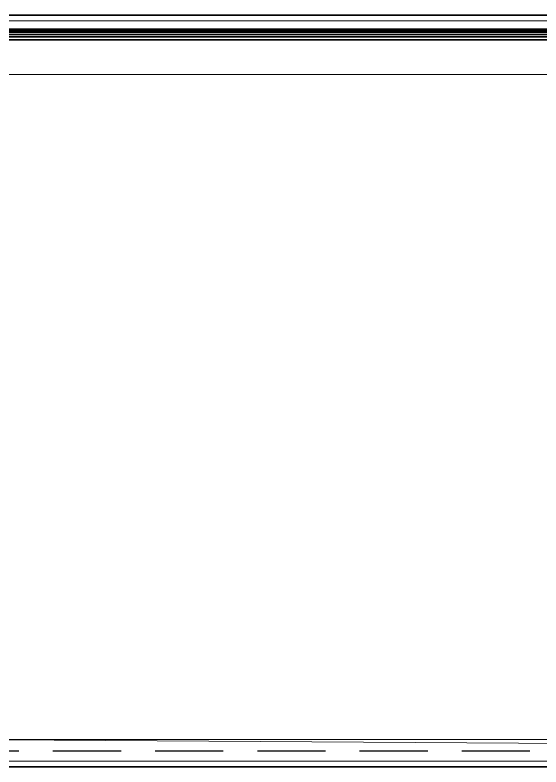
# Model space of a CAD drawing. Header units: millimetres. Extents: x -1 to 2001, y -701 to 1.
# Drawn here: x 1000 to 1490, y -700 to 0 of the extents above; entities that cross this region are included whole.
import ezdxf

# ---------------------------------------------------------------- set-up
doc = ezdxf.new("R2010")
doc.units = ezdxf.units.MM
doc.linetypes.add('NASCOSTA', pattern=[9.525, 6.35, -3.175])
for name, color, linetype in [('IQ_200_2D', 1, 'Continuous'), ('IQ_200_3D', 1, 'Continuous'), ('IQ_204_2D', 7, 'Continuous'), ('IQ_204_3D', 7, 'Continuous')]:
    doc.layers.add(name, color=color, linetype=linetype)

msp = doc.modelspace()

# ---------------------------------------------------------------- linework, layer by layer
at = {"layer": 'IQ_200_2D'}
for p, q in [((0, 0), (2000, 0)), ((2000, -700), (0, -700))]:
    msp.add_line(p, q, dxfattribs=at)
at = {"layer": 'IQ_200_3D', "lineweight": 9, "invisible_edges": 15}
for points in [[(1145, -444, 150), (1139, -433.61, 150), (1124.51, -435.51, 150), (1121, -444, 150)], [(1139, -433.61, 130.13), (1144.59, -440.89, 130.13), (1121, -444, 130.13), (1124.51, -435.51, 130.13)], [(1143.39, -450, 150), (1121, -444, 150), (1122.61, -450, 150), (1129.89, -455.59, 150)], [(1122.61, -450, 130.13), (1143.39, -450, 130.13), (1129.89, -455.59, 130.13)]]:
    msp.add_3dface(points, dxfattribs=at)
at = {"layer": 'IQ_204_2D'}
msp.add_line((0, -13), (2000, -13), dxfattribs=at)
at = {"layer": 'IQ_204_2D', "linetype": 'NASCOSTA', "ltscale": 10}
msp.add_line((940, -685), (2000, -685), dxfattribs=at)
at = {"layer": 'IQ_204_3D', "invisible_edges": 15}
for points in [[(1133.5, -428.11, 130.13), (1139.09, -435.39, 130.13), (1115.5, -438.5, 130.13), (1119.01, -430.01, 130.13)], [(1139.5, -438.5, 150), (1133.5, -428.11, 150), (1119.01, -430.01, 150), (1115.5, -438.5, 150)], [(1137.89, -444.5, 150), (1115.5, -438.5, 150), (1117.11, -444.5, 150), (1124.39, -450.09, 150)], [(1117.11, -444.5, 130.13), (1137.89, -444.5, 130.13), (1124.39, -450.09, 130.13)]]:
    msp.add_3dface(points, dxfattribs=at)

# ---------------------------------------------------------------- meshes
at = {"layer": 'IQ_200_3D'}
mesh = msp.add_polyface(dxfattribs=at)
corners = [(2000, -700, 850), (0, -700, 850), (0, 0, 850), (2000, 0, 850)]
mesh.append_faces([[corners[k] for k in face] for face in [(0, 1, 2, 3)]])
mesh = msp.add_polyface(dxfattribs=at)
corners = [(0, 0, 850), (0, 0, 1000), (2000, 0, 1000), (2000, 0, 850)]
mesh.append_faces([[corners[k] for k in face] for face in [(0, 1, 2, 3)]])
mesh = msp.add_polyface(dxfattribs=at)
corners = [(2000, 0, 1000), (0, 0, 1000), (0, -13, 1000), (2000, -13, 1000)]
mesh.append_faces([[corners[k] for k in face] for face in [(0, 1, 2, 3)]])
at = {"layer": 'IQ_200_3D', "lineweight": 9}
mesh = msp.add_polyface(dxfattribs=at)
corners = [(1994.5, -5.5, 850), (5.5, -5.5, 850), (5.5, -694.5, 850), (55.5, -694.5, 850), (55.5, -55.5, 850), (1944.5, -55.5, 850), (1944.5, -694.5, 850), (1994.5, -694.5, 850)]
mesh.append_faces([[corners[k] for k in face] for face in [(4, 1, 2, 3)]], dxfattribs={"vtx0": -1})
mesh.append_faces([[corners[k] for k in face] for face in [(7, 0, 5, 6)]], dxfattribs={"vtx1": -1})
mesh.append_faces([[corners[k] for k in face] for face in [(4, 5, 0, 1)]], dxfattribs={"vtx1": -1, "vtx3": -1})
mesh = msp.add_polyface(dxfattribs=at)
corners = [(1994.5, -694.5, 150), (5.5, -694.5, 150), (5.5, -5.5, 150), (1994.5, -5.5, 150)]
mesh.append_faces([[corners[k] for k in face] for face in [(0, 1, 2, 3)]])
mesh = msp.add_polyface(dxfattribs=at)
corners = [(1994.5, -5.5, 850), (1994.5, -5.5, 150), (5.5, -5.5, 150), (5.5, -5.5, 850)]
mesh.append_faces([[corners[k] for k in face] for face in [(0, 1, 2, 3)]])
at = {"layer": 'IQ_200_3D'}
mesh = msp.add_polyface(dxfattribs=at)
corners = [(2000, -23, 900), (2000, -20.41, 900.34), (2000, -18, 901.34), (2000, -15.93, 902.93), (2000, -14.34, 905), (2000, -13.34, 907.41), (2000, -13, 910), (0, -13, 910), (0, -13.34, 907.41), (0, -14.34, 905), (0, -15.93, 902.93), (0, -18, 901.34), (0, -20.41, 900.34), (0, -23, 900)]
mesh.append_faces([[corners[k] for k in face] for face in [(1, 12, 13, 0)]], dxfattribs={"vtx0": -1})
mesh.append_faces([[corners[k] for k in face] for face in [(2, 11, 12, 1), (11, 2, 3, 10), (5, 8, 9, 4), (10, 3, 4, 9)]], dxfattribs={"vtx0": -1, "vtx2": -1})
mesh.append_faces([[corners[k] for k in face] for face in [(6, 7, 8, 5)]], dxfattribs={"vtx2": -1})
mesh = msp.add_polyface(dxfattribs=at)
corners = [(2000, -13, 1000), (0, -13, 1000), (0, -13, 910), (2000, -13, 910)]
mesh.append_faces([[corners[k] for k in face] for face in [(0, 1, 2, 3)]])
mesh = msp.add_polyface(dxfattribs=at)
corners = [(2000, -700, 900), (2000, -23, 900), (0, -23, 900), (0, -700, 900)]
mesh.append_faces([[corners[k] for k in face] for face in [(0, 1, 2, 3)]])
at = {"layer": 'IQ_200_3D', "lineweight": 9}
mesh = msp.add_polyface(dxfattribs=at)
corners = [(55.5, -55.5, 200), (1944.5, -55.5, 200), (1944.5, -55.5, 850), (55.5, -55.5, 850)]
mesh.append_faces([[corners[k] for k in face] for face in [(0, 1, 2, 3)]])
mesh = msp.add_polyface(dxfattribs=at)
corners = [(55.5, -55.5, 200), (55.5, -694.5, 200), (1944.5, -694.5, 200), (1944.5, -55.5, 200)]
mesh.append_faces([[corners[k] for k in face] for face in [(0, 1, 2, 3)]])
mesh = msp.add_polyface(dxfattribs=at)
corners = [(1824.5, -674.5, 200), (1824.5, -694.5, 200), (1819.5, -694.5, 200), (1819.5, -680.16, 200), (1805.34, -680.16, 200), (1784.86, -694.5, 200), (940, -694.5, 200), (940, -674.5, 200)]
mesh.append_faces([[corners[k] for k in face] for face in [(3, 0, 1, 2), (7, 4, 5, 6)]], dxfattribs={"vtx0": -1})
mesh.append_faces([[corners[k] for k in face] for face in [(0, 3, 4, 7)]], dxfattribs={"vtx0": -1, "vtx2": -1})
mesh = msp.add_polyface(dxfattribs=at)
corners = [(1824.5, -674.5, 850), (940, -674.5, 850), (940, -694.5, 850), (1784.86, -694.5, 850), (1805.34, -680.16, 850), (1819.5, -680.16, 850), (1819.5, -694.5, 850), (1824.5, -694.5, 850)]
mesh.append_faces([[corners[k] for k in face] for face in [(3, 4, 1, 2), (7, 0, 5, 6)]], dxfattribs={"vtx1": -1})
mesh.append_faces([[corners[k] for k in face] for face in [(0, 1, 4, 5)]], dxfattribs={"vtx1": -1, "vtx3": -1})
mesh = msp.add_polyface(dxfattribs=at)
corners = [(940, -674.5, 850), (1824.5, -674.5, 850), (1824.5, -674.5, 200), (940, -674.5, 200)]
mesh.append_faces([[corners[k] for k in face] for face in [(0, 1, 2, 3)]])
at = {"layer": 'IQ_200_3D'}
mesh = msp.add_polyface(dxfattribs=at)
corners = [(0, -700, 900), (0, -700, 850), (2000, -700, 850), (2000, -700, 900)]
mesh.append_faces([[corners[k] for k in face] for face in [(0, 1, 2, 3)]])
at = {"layer": 'IQ_200_3D', "lineweight": 9}
mesh = msp.add_polyface(dxfattribs=at)
corners = [(5.5, -694.5, 150), (1994.5, -694.5, 150), (1994.5, -694.5, 850), (1944.5, -694.5, 850), (1944.5, -694.5, 200), (55.5, -694.5, 200), (55.5, -694.5, 850), (5.5, -694.5, 850)]
mesh.append_faces([[corners[k] for k in face] for face in [(4, 5, 0, 1)]], dxfattribs={"vtx1": -1, "vtx3": -1})
mesh.append_faces([[corners[k] for k in face] for face in [(2, 3, 4, 1)]], dxfattribs={"vtx2": -1})
mesh.append_faces([[corners[k] for k in face] for face in [(5, 6, 7, 0)]], dxfattribs={"vtx3": -1})
mesh = msp.add_polyface(dxfattribs=at)
corners = [(1784.86, -694.5, 850), (940, -694.5, 850), (940, -694.5, 200), (1784.86, -694.5, 200)]
mesh.append_faces([[corners[k] for k in face] for face in [(0, 1, 2, 3)]])

doc.saveas('drawing.dxf')
